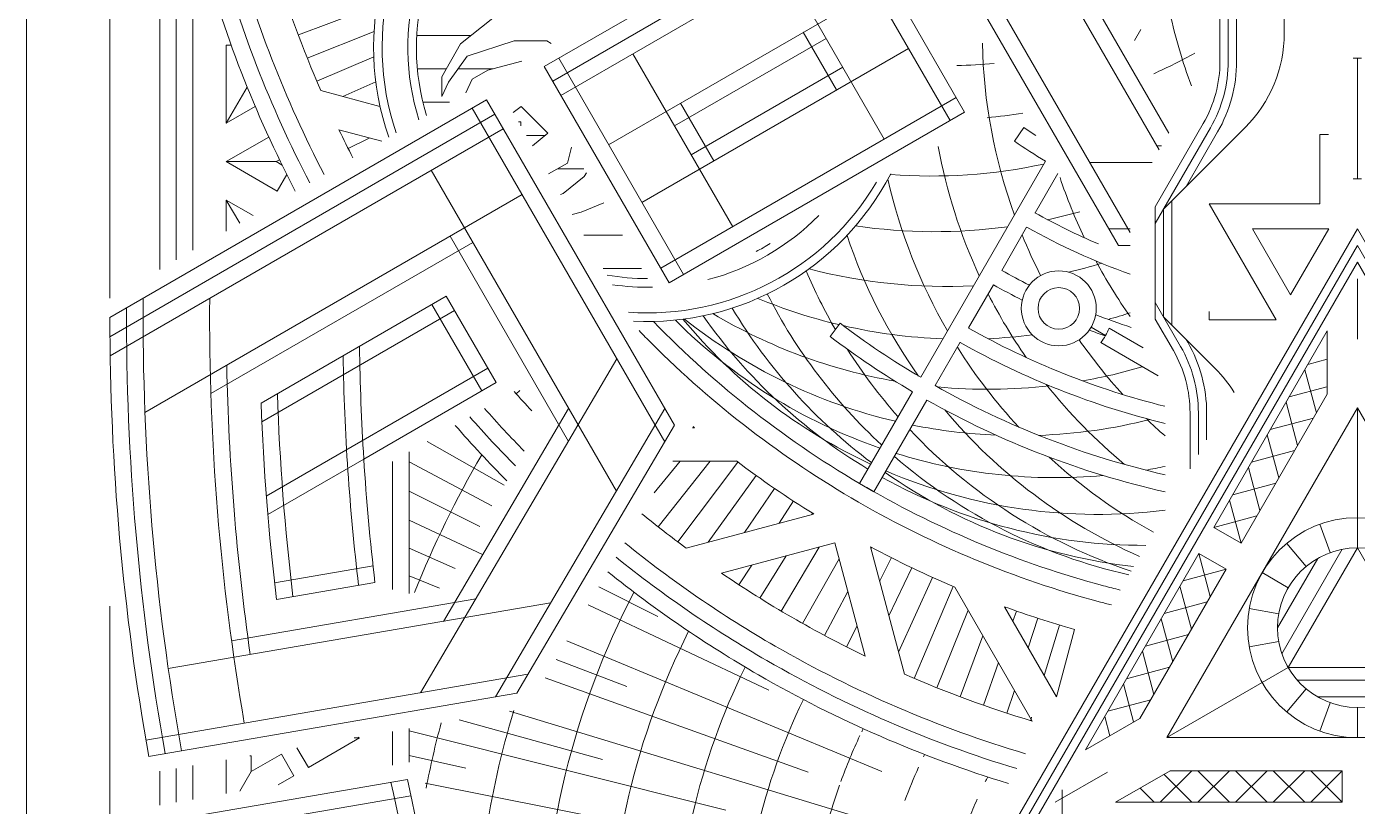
# Model space of a CAD drawing. Header units: inches. Extents: x -6.2 to 19.1, y -0.3 to 14.3.
# Drawn here: x 15.971 to 17.539, y 11.167 to 12.086 of the extents above; entities that cross this region are included whole.
import ezdxf

# ---------------------------------------------------------------- set-up
doc = ezdxf.new("R2010")
doc.units = ezdxf.units.IN
doc.header["$MEASUREMENT"] = 0
doc.layers.add('NOPLOT', color=40, linetype='Continuous', lineweight=5)

# ---------------------------------------------------------------- blocks, each defined once
blk = doc.blocks.new('BG')
at = {"layer": 'NOPLOT'}
for p, q in [((-3.1015, 1.4626), (-3.1015, 0.6565)), ((-3.1484, 1.2585), (-3.1484, 0.6295)), ((-3.0859, 1.0632), (-3.0859, 0.6656)), ((-3.0703, 0.9867), (-3.0703, 0.6746)), ((-2.9713, 0.8768), (-2.9141, 0.8983)), ((-2.8189, 0.8683), (-2.7887, 0.8925)), ((-2.9629, 0.8551), (-2.9002, 0.8801)), ((-3.039, 0.8672), (-3.039, 0.7939)), ((-3.039, 0.8672), (-3.0344, 0.8672)), ((-2.8366, 0.8376), (-2.8189, 0.8683)), ((-2.7687, 0.8712), (-2.8127, 0.8568)), ((-2.738, 0.8712), (-2.7687, 0.8712)), ((-2.7339, 0.8688), (-2.738, 0.8712)), ((-2.954, 0.8335), (-2.9005, 0.8563)), ((-2.8127, 0.8568), (-2.8302, 0.8323)), ((-2.7613, 0.8522), (-2.7934, 0.8436)), ((-2.8366, 0.819), (-2.8366, 0.8376)), ((-2.7934, 0.8436), (-2.8081, 0.8352)), ((-3.0193, 0.8279), (-3.039, 0.7939)), ((-2.9294, 0.819), (-2.8986, 0.8329)), ((-2.8302, 0.8323), (-2.8366, 0.819)), ((-2.8081, 0.8352), (-2.814, 0.8225)), ((-2.8946, 0.8097), (-2.9501, 0.8246)), ((-3.039, 0.7939), (-3.0117, 0.8096)), ((-2.8953, 0.8099), (-2.8951, 0.81)), ((-2.7695, 0.8039), (-2.762, 0.8097)), ((-2.762, 0.8097), (-2.7368, 0.7845)), ((-2.893, 0.7769), (-2.9332, 0.7877)), ((-2.7623, 0.7951), (-2.7644, 0.7951)), ((-2.7623, 0.7914), (-2.7623, 0.7951)), ((-2.999, 0.7809), (-3.039, 0.7578)), ((-2.9244, 0.77), (-2.9047, 0.78)), ((-2.7368, 0.7845), (-2.7514, 0.7726)), ((-2.7186, 0.7564), (-2.7146, 0.7713)), ((-3.039, 0.7578), (-2.9911, 0.7301)), ((-2.9921, 0.7578), (-3.039, 0.7578)), ((-2.989, 0.7596), (-2.9921, 0.7578)), ((-2.9921, 0.7578), (-2.9865, 0.7545)), ((-2.7362, 0.7463), (-2.7186, 0.7564)), ((-2.9911, 0.7301), (-2.9821, 0.7456)), ((-2.7224, 0.728), (-2.7028, 0.7438)), ((-2.7028, 0.7438), (-2.7007, 0.7473)), ((-2.725, 0.7269), (-2.7224, 0.728)), ((-3.0138, 0.7072), (-3.039, 0.7217)), ((-3.039, 0.7217), (-3.039, 0.6926)), ((-3.0264, 0.6999), (-3.039, 0.7217)), ((-2.6844, 0.7191), (-2.7055, 0.7105)), ((-2.7055, 0.7105), (-2.7142, 0.7082)), ((-2.7667, 0.5397), (-2.7631, 0.5429)), ((-2.6012, 0.5079), (-2.5992, 0.5079)), ((-2.6001, 0.5086), (-2.6007, 0.5079)), ((-2.8502, 0.4949), (-2.7779, 0.454)), ((-2.8828, 0.4761), (-2.8828, 0.3561)), ((-2.8671, 0.4851), (-2.8671, 0.3522)), ((-2.7894, 0.4345), (-2.8671, 0.476)), ((-2.6372, 0.4467), (-2.6126, 0.4766)), ((-2.6333, 0.4148), (-2.5846, 0.4766)), ((-2.6196, 0.4766), (-2.5599, 0.4766)), ((-2.6148, 0.4006), (-2.5584, 0.4755)), ((-2.5862, 0.4003), (-2.5413, 0.4629)), ((-2.5521, 0.4095), (-2.5239, 0.4507)), ((-2.8671, 0.4483), (-2.8009, 0.415)), ((-2.5197, 0.4181), (-2.5061, 0.4391)), ((-2.4873, 0.4268), (-2.607, 0.3948)), ((-2.4889, 0.4264), (-2.4883, 0.4274)), ((-2.8671, 0.4212), (-2.7983, 0.3887)), ((-2.8671, 0.3948), (-2.824, 0.3757)), ((-2.4674, 0.3998), (-2.5738, 0.3713)), ((-2.5378, 0.3478), (-2.5131, 0.3876)), ((-2.5178, 0.3357), (-2.4822, 0.3958)), ((-2.4674, 0.3998), (-2.4388, 0.2934)), ((-2.434, 0.3961), (-2.4019, 0.2764)), ((-2.4336, 0.3945), (-2.433, 0.3955)), ((-2.5574, 0.3604), (-2.5453, 0.3789)), ((-2.4976, 0.3241), (-2.4634, 0.3849)), ((-2.4253, 0.3636), (-2.414, 0.3859)), ((-2.4166, 0.3312), (-2.395, 0.3763)), ((-2.8387, 0.3571), (-2.8671, 0.3689)), ((-2.4075, 0.2972), (-2.3757, 0.3673)), ((-2.689, 0.3586), (-2.6336, 0.3307)), ((-2.4772, 0.3129), (-2.4551, 0.3541)), ((-2.393, 0.2725), (-2.3563, 0.3588)), ((-2.282, 0.2324), (-2.3546, 0.3581)), ((-3.1484, 0.3403), (-3.1484, -1.2589)), ((-2.699, 0.3417), (-2.5295, 0.2615)), ((-2.2592, 0.2553), (-2.3079, 0.3397)), ((-2.3068, 0.3393), (-2.3071, 0.3384)), ((-2.3715, 0.2636), (-2.3422, 0.3366)), ((-2.3001, 0.3262), (-2.2968, 0.3357)), ((-2.2857, 0.3012), (-2.2766, 0.3289)), ((-2.4565, 0.3021), (-2.4465, 0.3218)), ((-2.2706, 0.2751), (-2.2563, 0.3225)), ((-2.2423, 0.3184), (-2.2592, 0.2553)), ((-2.4231, 0.185), (-2.7191, 0.3076)), ((-2.3497, 0.2552), (-2.3282, 0.3124)), ((-2.7292, 0.2903), (-2.6628, 0.2647)), ((-2.3278, 0.2472), (-2.3137, 0.2873)), ((-2.7394, 0.273), (-2.4923, 0.1845)), ((-2.3057, 0.2398), (-2.2987, 0.2612)), ((-2.3798, 0.1223), (-2.7729, 0.2416)), ((-2.8671, 0.2254), (-2.8671, 0.1937)), ((-2.8202, 0.2335), (-2.6855, 0.1962)), ((-2.2834, 0.2328), (-2.2825, 0.2359)), ((-2.914, 0.2165), (-2.9619, 0.1888)), ((-2.919, 0.2165), (-2.914, 0.2165)), ((-2.9151, 0.2172), (-2.914, 0.2165)), ((-2.8828, 0.2227), (-2.8828, 0.191)), ((-2.8671, 0.2231), (-2.5699, 0.1486)), ((-2.9872, 0.2013), (-3.0156, 0.1849)), ((-2.9755, 0.181), (-2.9872, 0.2013)), ((-2.9619, 0.1888), (-2.9726, 0.2073)), ((-3.0859, 0.1878), (-3.0859, 0.1561)), ((-3.0703, 0.1905), (-3.0703, 0.1588)), ((-3.039, 0.1642), (-3.039, 0.1959)), ((-3.017, 0.1997), (-3.0156, 0.1997)), ((-3.0156, 0.1849), (-3.0156, 0.1997)), ((-2.8671, 0.2), (-2.814, 0.1881)), ((-3.1015, 0.1852), (-3.1015, 0.1534)), ((-3.0156, 0.1849), (-3.0263, 0.1664)), ((-2.9755, 0.181), (-2.9901, 0.1726)), ((-2.4506, 0.0943), (-2.8522, 0.1742))]:
    blk.add_line(p, q, dxfattribs=at)
at = {"layer": 'NOPLOT', "linetype": 'Continuous'}
for p, q in [((-2.809, 0.8762), (-2.8601, 0.8762)), ((-2.8324, 0.845), (-2.8595, 0.845)), ((-2.7883, 0.845), (-2.8212, 0.845)), ((-2.8292, 0.8137), (-2.8543, 0.8137)), ((-2.7393, 0.7825), (-2.7571, 0.7825)), ((-2.703, 0.7512), (-2.7276, 0.7512)), ((-2.6669, 0.6887), (-2.703, 0.6887)), ((-2.6489, 0.6575), (-2.6849, 0.6575))]:
    blk.add_line(p, q, dxfattribs=at)
at = {"layer": 'NOPLOT'}
for centre, radius, start, end in [((-2.6432, 0.8651), 0.2574, 63.4869, 199.1308), ((-2.6432, 0.8651), 0.2494, 63.9062, 198.7757), ((-2.6432, 0.8651), 0.2253, 65.6027, 197.5548), ((-2.6432, 0.8651), 0.2172, 66.2561, 197.086), ((-1.9765, 1.25), 1.1094, 195, 207.492), ((-1.9765, 1.25), 1.0938, 195, 207.4562), ((-1.9765, 1.25), 1.125, 195, 207.5269), ((-1.9765, 1.25), 1.0625, 196.711, 203.6028), ((-1.6587, 1.0061), 0.5057, 192.385, 200.508), ((-1.8232, 0.8799), 0.5057, 181.2125, 199.9116), ((-2.3635, 1.3537), 0.5057, 271.2148, 275.1889), ((-2.3737, 1.3023), 0.5057, 294.0249, 298.931), ((-2.3737, 1.3023), 0.5057, 275.594, 279.4331), ((-1.9765, 1.25), 1.0625, 205.7931, 207.3813), ((-1.8728, 0.8631), 0.5057, 190.3709, 204.8554), ((-2.3771, 1.25), 0.5057, 265.6917, 282.1166), ((-2.6432, 0.8651), 0.2494, 265.867, 329.4908), ((-2.6432, 0.8651), 0.2574, 267.0722, 332.5168), ((-1.9242, 0.8528), 0.5057, 192.7328, 210.1501), ((-1.7762, 0.9031), 0.5057, 198.4696, 205.3725), ((-2.6432, 0.8651), 0.2253, 284.5141, 315.4859), ((-2.3737, 1.1977), 0.5057, 282.1275, 285.6471), ((-1.9765, 0.8494), 0.5057, 198.5548, 215.402), ((-2.3737, 1.1977), 0.5057, 261.5737, 277.8117), ((-1.8232, 0.8799), 0.5057, 202.1883, 206.9391), ((-2.6432, 0.8651), 0.2172, 297.9961, 302.0039), ((-1.7762, 0.9031), 0.5057, 208.1486, 215.0979), ((-2.6432, 0.8651), 0.2172, 259.8909, 269.9751), ((-2.0288, 0.8528), 0.5057, 203.0137, 209.9704), ((-2.3635, 1.1463), 0.5057, 255.3373, 273.007), ((-2.3635, 1.1463), 0.5057, 283.2026, 286.8514), ((-2.6432, 0.8651), 0.2253, 261.5936, 271.1508), ((-2.3466, 1.0967), 0.5057, 247.5504, 256.6374), ((-2.0802, 0.8631), 0.5057, 206.9979, 227.2619), ((-1.8728, 0.8631), 0.5057, 206.993, 214.8787), ((-2.1768, 0.9031), 0.5057, 215.0068, 239.1147), ((-2.3234, 1.0497), 0.5057, 239.2673, 260.0482), ((-2.1298, 0.8799), 0.5057, 210.8995, 233.1739), ((-2.3466, 1.0967), 0.5057, 285.6059, 288.0514), ((-1.9765, 1.25), 0.9219, 224.1658, 240), ((-2.2598, 0.9667), 0.5057, 225.035, 250.9291), ((-2.2204, 0.9322), 0.5057, 219.6104, 245.0461), ((-2.2943, 1.0061), 0.5057, 231.577, 256.7217), ((-2.3466, 1.0967), 0.5057, 257.098, 267.8287), ((-1.9765, 1.25), 0.9375, 223.9663, 225), ((-2.3466, 1.0967), 0.5057, 272.6213, 277.3569), ((-1.8232, 0.8799), 0.5057, 214.9081, 222.3787), ((-1.9765, 1.25), 0.9375, 225, 240), ((-2.0288, 0.8528), 0.5057, 212.4518, 221.4203), ((-1.9242, 0.8528), 0.5057, 212.1713, 222.902), ((-2.3234, 1.0497), 0.5057, 280.1213, 286.6371), ((-1.9765, 1.25), 1.0625, 221.7892, 223.1152), ((-2.3234, 1.0497), 0.5057, 264.598, 276.5442), ((-1.8728, 0.8631), 0.5057, 218.4558, 230.402), ((-1.9765, 1.25), 1.0938, 221.4477, 224.3114), ((-1.9765, 1.25), 1.1094, 221.2843, 224.5309), ((-1.9765, 0.8494), 0.5057, 219.9518, 246.1216), ((-2.2943, 1.0061), 0.5057, 272.098, 284.0442), ((-1.8232, 0.8799), 0.5057, 225.9558, 228.6705), ((-1.9765, 1.25), 1.125, 221.1256, 224.744), ((-1.9765, 1.25), 0.9687, 229.8966, 230.0039), ((-2.0288, 0.8528), 0.5057, 223.2783, 251.5125), ((-2.2943, 1.0061), 0.5057, 258.5797, 267.5482), ((-1.9765, 0), 0.9535, 149.6066, 158.2644), ((-1.9765, 1.25), 0.9687, 232.9725, 238.1803), ((-2.0802, 0.8631), 0.5057, 229.0709, 257.3201), ((-2.2598, 0.9667), 0.5057, 252.7381, 275.0482), ((-1.9242, 0.8528), 0.5057, 227.4518, 241.1732), ((-2.1298, 0.8799), 0.5057, 234.9539, 263.5374), ((-2.2204, 0.9322), 0.5057, 246.8262, 277.1845), ((-2.2598, 0.9667), 0.5057, 279.598, 281.7111), ((-1.9765, 1.25), 0.9219, 240, 255), ((-2.1768, 0.9031), 0.5057, 240.8853, 270.1824), ((-1.9765, 1.25), 0.9375, 240, 255), ((-1.9765, 1.25), 1.0625, 230.7538, 233.6028), ((-1.9765, 1.25), 1.0938, 231.0065, 240), ((-1.9765, 1.25), 0.9687, 241.8197, 247.0275), ((-1.9765, 1.25), 1.1094, 231.1274, 240), ((-1.9765, 1.25), 1.125, 231.245, 240), ((-1.9765, 1.25), 1.0625, 235.7931, 240), ((-1.9765, 0), 0.766, 152.5212, 180), ((-1.9765, 1.25), 0.9219, 255, 256.0076), ((-1.9765, 1.25), 0.9687, 249.9961, 254.0758), ((-1.9765, 1.25), 0.9375, 255, 255.7338), ((-1.9765, 1.25), 1.0625, 240, 244.2069), ((-1.9765, 0), 0.7035, 153.2438, 180), ((-1.9765, 1.25), 1.0937, 240, 253.4402), ((-1.9765, 1.25), 1.1094, 240, 253.2474), ((-1.9765, 0), 0.641, 153.7905, 180), ((-1.9765, 1.25), 1.125, 240, 253.0601), ((-1.9765, 1.25), 1.0625, 246.3972, 253.289), ((-1.9765, 0), 0.5785, 154.1083, 180), ((-1.9765, 0), 0.8285, 162.9933, 180), ((-1.9765, 0), 0.891, 165.0022, 169.0336), ((-1.9765, 0), 0.516, 154.1169, 154.4777), ((-1.9765, 0), 0.516, 154.8973, 160.1027), ((-1.9765, 0), 0.4535, 153.6881, 153.9998), ((-1.9765, 0), 0.4535, 155.3752, 159.6248), ((-1.9765, 0), 0.391, 152.6052, 153.3687), ((-1.9765, 0), 0.516, 160.5223, 165.7277), ((-1.9765, 0), 0.391, 156.0063, 158.9937)]:
    blk.add_arc(centre, radius, start, end, dxfattribs=at)
blk = doc.blocks.new('*U13')
at = {"layer": 'NOPLOT'}
for p, q in [((-0.1759, 0.0148), (-0.2272, -0.0148)), ((-0.0142, -0.0148), (-0.0142, 0.0148)), ((0.0142, -0.0148), (0.0142, 0.0148)), ((0.1759, 0.0148), (0.2272, -0.0148))]:
    blk.add_line(p, q, dxfattribs=at)
at = {"layer": 'NOPLOT', "linetype": 'Continuous'}
for p, q in [((-0.1852, -0.0148), (-0.1556, 0.0148)), ((-0.1499, -0.0148), (-0.1202, 0.0148)), ((-0.1202, -0.0148), (-0.1499, 0.0148)), ((-0.1145, -0.0148), (-0.0849, 0.0148)), ((-0.0849, -0.0148), (-0.1145, 0.0148)), ((-0.0791, -0.0148), (-0.0495, 0.0148)), ((-0.0495, -0.0148), (-0.0791, 0.0148)), ((-0.0438, -0.0148), (-0.0142, 0.0148)), ((-0.0142, -0.0148), (-0.0438, 0.0148)), ((0.0438, -0.0148), (0.0142, 0.0148)), ((0.0142, -0.0148), (0.0438, 0.0148)), ((0.0791, -0.0148), (0.0495, 0.0148)), ((0.0495, -0.0148), (0.0791, 0.0148)), ((0.1145, -0.0148), (0.0849, 0.0148)), ((0.0849, -0.0148), (0.1145, 0.0148)), ((0.1499, -0.0148), (0.1202, 0.0148)), ((0.1202, -0.0148), (0.1499, 0.0148)), ((0.1852, -0.0148), (0.1556, 0.0148)), ((-0.1556, -0.0148), (-0.1816, 0.0112)), ((0.1556, -0.0148), (0.1816, 0.0112)), ((-0.1909, -0.0148), (-0.2042, -0.0015)), ((0.1909, -0.0148), (0.2042, -0.0015)), ((-0.2269, -0.0148), (-0.227, -0.0147)), ((0.2269, -0.0148), (0.227, -0.0147))]:
    blk.add_line(p, q, dxfattribs=at)
at = {"layer": 'NOPLOT'}
for points in [[(-0.1759, 0.0148), (-0.0142, 0.0148)], [(0.1759, 0.0148), (0.0142, 0.0148)], [(-0.0142, -0.0148), (-0.2272, -0.0148)], [(0.0142, -0.0148), (0.2272, -0.0148)]]:
    blk.add_lwpolyline(points, dxfattribs=at)
blk = doc.blocks.new('*U14')
at = {"layer": 'NOPLOT', "color": 0, "linetype": 'ByBlock', "lineweight": -2, "transparency": 16777216}
for p, rotation in [((6.8709, 0.3946), 240), ((7.1291, 0.3946), 120)]:
    blk.add_blockref('*U13', p, dxfattribs=dict(at, rotation=rotation))
blk.add_blockref('*U13', (7, 0.171), dxfattribs=at)
blk = doc.blocks.new('Goddess')
at = {"layer": 'NOPLOT'}
for p, q in [((0, 0.2066), (0, 0.075)), ((-0.0256, 0.0705), (-0.0353, 0.0971)), ((0.0256, 0.0705), (0.0353, 0.0971)), ((-0.0482, 0.0574), (-0.0664, 0.0791)), ((0.0482, 0.0574), (0.0664, 0.0791)), ((-0.0372, 0.0651), (-0.075, -0.0003)), ((-0.0143, 0.0736), (-0.0709, -0.0245)), ((0, 0.075), (-0.0649, -0.0375)), ((0, 0.075), (0.0649, -0.0375)), ((0.0143, 0.0736), (0.0709, -0.0245)), ((0.0372, 0.0651), (0.075, -0.0003)), ((-0.0649, 0.0375), (-0.0895, 0.0517)), ((0.0649, 0.0375), (0.0895, 0.0517)), ((-0.0739, 0.013), (-0.1017, 0.0179)), ((0.0739, 0.013), (0.1017, 0.0179)), ((-0.0739, -0.013), (-0.1017, -0.0179)), ((0.0739, -0.013), (0.1017, -0.0179)), ((-0.1789, -0.1033), (-0.0649, -0.0375)), ((0.0649, -0.0375), (-0.0649, -0.0375)), ((0.1789, -0.1033), (0.0649, -0.0375)), ((0.0566, -0.0492), (-0.0566, -0.0492)), ((-0.0482, -0.0574), (-0.0664, -0.0791)), ((0.0482, -0.0574), (0.0664, -0.0791)), ((0.0378, -0.0648), (-0.0378, -0.0648)), ((-0.0256, -0.0705), (-0.0353, -0.0971)), ((0, -0.075), (0, -0.1033)), ((0.0256, -0.0705), (0.0353, -0.0971))]:
    blk.add_line(p, q, dxfattribs=at)
for points in [[(-0.1789, -0.1033), (0, 0.2066)], [(0.1789, -0.1033), (0, 0.2066)], [(0.1789, -0.1033), (-0.1789, -0.1033)]]:
    blk.add_lwpolyline(points, dxfattribs=at)
for radius in [0.1033, 0.075]:
    blk.add_circle((0, 0), radius, dxfattribs=at)
blk.add_blockref('*U14', (-7, -0.3201), dxfattribs=at)
blk = doc.blocks.new('MasterSword_Half')
at = {"layer": 'NOPLOT'}
for p, q in [((0.0273, -1.7167), (0.0352, -1.7167)), ((0.0352, -1.7167), (0.0352, -1.7819)), ((0.0352, -1.7819), (0.1392, -1.7819)), ((0.1392, -1.7819), (0.0763, -1.8907)), ((0.1744, -1.8957), (0.1744, -1.779)), ((0.027, -1.8053), (0.0628, -1.8673)), ((0.0986, -1.8053), (0.027, -1.8053)), ((0.0628, -1.8673), (0.0986, -1.8053)), ((0.1392, -1.8829), (0.1392, -1.8907)), ((0.1392, -1.8907), (0.0763, -1.8907)), ((0.1608, -1.9092), (0.1594, -1.9118))]:
    blk.add_line(p, q, dxfattribs=at)
for points in [[(0.1157, -1.9589, -0.05684), (0.1334, -1.9367), (0.1822, -1.8879), (0.1822, -1.7868), (0.1053, -1.71, -0.198912), (0.0687, -1.6216), (0.0687, -1.4927)], [(0.1135, -1.4927), (0.1135, -1.6479, 0.131652), (0.1313, -1.7143), (0.1608, -1.7655)], [(0.1213, -1.4927), (0.1213, -1.6479, 0.131652), (0.1381, -1.7104), (0.19, -1.8004)], [(0.1291, -1.4927), (0.1291, -1.6479, 0.131652), (0.1448, -1.7065), (0.19, -1.7848), (0.19, -1.89), (0.1729, -1.9196, 0.131652), (0.1572, -1.9782), (0.1572, -2.0307)], [(0.19, -1.8744), (0.1661, -1.9157, 0.131652), (0.1494, -1.9782), (0.1494, -2.0172)], [(0.1594, -1.9118, 0.131652), (0.1416, -1.9782), (0.1416, -2.0036)]]:
    blk.add_lwpolyline(points, format="xyb", dxfattribs=at)
blk = doc.blocks.new('A$C7CCE18EE')
at = {"layer": 'NOPLOT'}
for p, q in [((0.1973, -0.0958), (0.1504, -0.177)), ((0.1759, -0.1016), (0.357, -0.2061)), ((0.3528, -0.2758), (0.1447, -0.1557)), ((0.2525, -0.3414), (0.345, -0.3573))]:
    blk.add_line(p, q, dxfattribs=at)
for points in [[(0.3432, -0.3729, 0.020999), (0.3577, -0.1885), (0.1837, -0.088), (0.1368, -0.1692), (0.2612, -0.241, -0.013802), (0.2507, -0.357), (0.3432, -0.3729)], [(0.2652, -0.1351, -0.012566), (0.2612, -0.241, -0.010494)]]:
    blk.add_lwpolyline(points, format="xyb", dxfattribs=at)
blk.add_lwpolyline([(0.2612, -0.241), (0.3514, -0.2931)], dxfattribs=at)
for radius, start, end in [(2.125, 353.2029, 359.0317), (2.1875, 353.1185, 358.1271)]:
    blk.add_arc((-1.844, -0.1081), radius, start, end, dxfattribs=at)
blk = doc.blocks.new('Decoration')
at = {"layer": 'NOPLOT', "color": 1}
blk.add_line((-1.25, 2.4688), (-1.25, -2.4687), dxfattribs=at)
at = {"layer": 'NOPLOT'}
for p, q in [((-0.3561, 1.0633), (-0.1861, 0.7689)), ((-0.4123, 1.0358), (-0.2134, 0.6912)), ((-0.4214, 1.0203), (-0.2244, 0.679)), ((-0.3039, 1.0043), (-0.1771, 0.7845)), ((-0.7559, 0.8335), (-0.4784, 0.9938)), ((-0.4808, 0.998), (-0.369, 0.8043)), ((-0.7638, 0.8471), (-0.5222, 0.9865)), ((-0.7481, 0.82), (-0.4705, 0.9803)), ((-0.5382, 0.9412), (-0.4445, 0.7788)), ((-0.7034, 0.7737), (-0.4528, 0.9183)), ((-0.5205, 0.8793), (-0.4892, 0.8251)), ((-0.2094, 0.8717), (-0.2035, 0.8818)), ((-0.4216, 0.8642), (-0.6721, 0.7195)), ((-0.6414, 0.7914), (-0.4991, 0.8735)), ((-0.5867, 0.6967), (-0.6805, 0.8591)), ((0, 0.8549), (-0.0039, 0.8549)), ((0, 0.8549), (0, 0.7415)), ((0.0039, 0.8549), (0, 0.8549)), ((-0.6466, 0.6441), (-0.7638, 0.8471)), ((-0.4835, 0.8465), (-0.6258, 0.7643)), ((-0.8179, 0.8158), (-1.1719, 0.6114)), ((-0.6415, 0.5102), (-0.8179, 0.8158)), ((-0.6544, 0.6576), (-0.3768, 0.8179)), ((-0.6044, 0.7586), (-0.6357, 0.8127)), ((-1.1718, 0.5934), (-0.8101, 0.8023)), ((-0.6506, 0.4947), (-0.8314, 0.808)), ((-0.369, 0.8043), (-0.6466, 0.6441)), ((-1.1716, 0.5755), (-0.8023, 0.7887)), ((-0.3134, 0.7898), (-0.3222, 0.7769)), ((-0.1883, 0.7727), (-0.1839, 0.7727)), ((-0.4101, 0.5553), (-0.2929, 0.7583)), ((-0.2514, 0.7571), (-0.1929, 0.7571)), ((-0.696, 0.4484), (-0.8699, 0.7497)), ((-0.3028, 0.7098), (-0.2815, 0.7467)), ((-0.0039, 0.7415), (0, 0.7415)), ((0, 0.7415), (0.0039, 0.7415)), ((-1.1389, 0.5222), (-0.7845, 0.7268)), ((-0.741, 0.4951), (-0.8522, 0.6877)), ((-0.3341, 0.6557), (-0.3107, 0.6963)), ((-0.2334, 0.6946), (-0.2134, 0.6946)), ((-1.077, 0.5399), (-0.8309, 0.682)), ((-0.2244, 0.679), (-0.2134, 0.679)), ((-0.3653, 0.6016), (-0.3419, 0.6422)), ((0, 0.5912), (0, 0.6478)), ((-0.4954, 0.5936), (-0.486, 0.606)), ((-0.2366, 0.5944), (-0.2501, 0.6023)), ((-0.3966, 0.5475), (-0.3732, 0.5881)), ((-0.8799, 0.259), (-0.6955, 0.5725)), ((-0.4677, 0.4555), (-0.4179, 0.5417)), ((-0.8586, 0.326), (-0.7409, 0.5261)), ((-0.8096, 0.2552), (-0.6504, 0.5258)), ((-0.4542, 0.4477), (-0.4044, 0.5339)), ((-0.7895, 0.2586), (-0.6415, 0.5102)), ((-0.4677, 0.4555), (-0.4542, 0.4477)), ((-1.117, 0.2817), (-0.7578, 0.3434)), ((-1.0575, 0.3077), (-0.828, 0.3471)), ((-1.138, 0.2146), (-0.7791, 0.2763)), ((-1.1354, 0.1992), (-0.7895, 0.2586)), ((-0.2348, 0.1845), (-0.2838, 0.1562)), ((-0.2772, 0.1111), (-0.2772, 0.1677))]:
    blk.add_line(p, q, dxfattribs=at)
for points in [[(-0.4964, 0.9937), (-0.3825, 0.7965)], [(-0.633, 0.6519), (-0.7502, 0.8549)], [(-0.2013, 0.5828), (-0.2332, 0.6015)], [(-0.1873, 0.5565), (-0.2411, 0.588)], [(-1.1203, 0.1225), (-0.8891, 0.1623)]]:
    blk.add_lwpolyline(points, dxfattribs=at)
for points in [[(0.6016, -0.3473), (0, 0.6947), (-0.6016, -0.3473)], [(0.5881, -0.3395), (0, 0.6791), (-0.5881, -0.3395)], [(0.5746, -0.3317), (0, 0.6634), (-0.5746, -0.3317)]]:
    blk.add_lwpolyline(points, close=True, dxfattribs=at)
blk.add_lwpolyline([(-1.1235, 0.1378), (-0.8924, 0.1775, 0.040372), (-0.7958, -0.1485), (-1.0234, -0.2095, -0.038618)], format="xyb", close=True, dxfattribs=at)
for radius in [0.0352, 0.0195]:
    blk.add_circle((-0.2805, 0.62), radius, dxfattribs=at)
for centre, radius, start, end in [((0, 1.25), 0.5568, 235.7467, 237.1411), ((0, 1.25), 0.5724, 235.7467, 239.2179), ((0, 1.25), 0.6193, 240.7229, 246.863), ((0, 1.25), 0.6349, 240.7051, 250.3576), ((0, 1.25), 0.6818, 240.6566, 243.1353), ((0, 1.25), 0.6974, 240.6419, 243.1675), ((1.1719, 0.6114), 2.3125, 179.552, 190.1346), ((1.1719, 0.6114), 2.25, 179.5395, 189.7474), ((1.1719, 0.6114), 2.3281, 179.7777, 190.132), ((0, 1.25), 0.6818, 248.8647, 251.8356), ((1.1719, 0.6114), 2.3437, 180, 190.1294), ((0, 1.25), 0.8068, 232.9612, 239.4452), ((0, 1.25), 0.7443, 240.6015, 255.938), ((-0.2805, 0.62), 0.0508, 320.8421, 338.5415), ((0, 1.25), 0.8224, 232.9612, 239.4557), ((0, 1.25), 0.7599, 240.5891, 256.2489), ((0, 1.25), 0.6974, 248.8325, 250.1467), ((1.1719, 0.6114), 2.2344, 181.15, 188.1446), ((0, 1.25), 0.8068, 240.5549, 257.0622), ((0, 1.25), 0.8224, 240.5443, 257.3121), ((1.1719, 0.6114), 2.125, 191.8544, 201.0724)]:
    blk.add_arc(centre, radius, start, end, dxfattribs=at)
at = {"layer": 'NOPLOT', "xscale": -1}
for name, p in [('MasterSword_Half', (0, 2.5)), ('A$C7CCE18EE', (-0.6721, 0.7195))]:
    blk.add_blockref(name, p, dxfattribs=at)
at = {"layer": 'NOPLOT'}
for name, p in [('BG', (1.9765, 0)), ('Goddess', (0, 0.3201))]:
    blk.add_blockref(name, p, dxfattribs=at)

msp = doc.modelspace()

# ---------------------------------------------------------------- block references
at = {"color": 0, "xscale": 1.254606451613385, "yscale": 1.254606451613385, "zscale": 1.254606451613385}
msp.add_blockref('Decoration', (17.5388, 10.976), dxfattribs=at)

doc.saveas('drawing.dxf')
